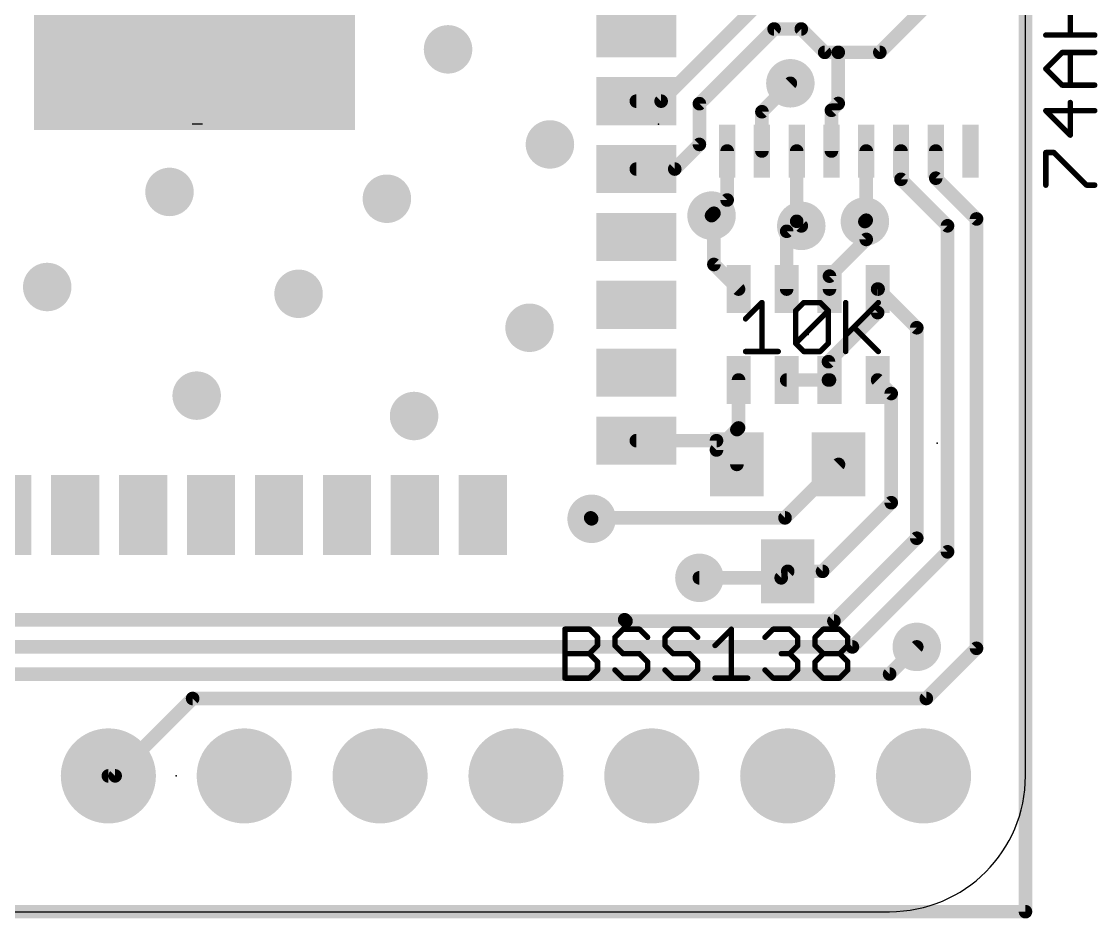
# Model space of a CAD drawing. Extents: x -4.5 to 33.1, y -5.3 to 33.
# Drawn here: x 12.98 to 33.1, y -0.13 to 16.65 of the extents above; entities that cross this region are included whole.
import ezdxf

# ---------------------------------------------------------------- set-up
doc = ezdxf.new("R2010")
doc.units = 0
for name, color, linetype in [('1', 12, 'CONTINUOUS'), ('17', 110, 'CONTINUOUS'), ('18', 110, 'CONTINUOUS'), ('20', 53, 'CONTINUOUS'), ('23', 53, 'CONTINUOUS'), ('24', 53, 'CONTINUOUS'), ('27', 4, 'CONTINUOUS'), ('30', 253, 'CONTINUOUS')]:
    doc.layers.add(name, color=color, linetype=linetype)

# ---------------------------------------------------------------- blocks, each defined once
blk = doc.blocks.new('ROUNDP')
at = {"const_width": 0.5}
blk.add_lwpolyline([(0, -0.25, 1), (0, 0.25, 1), (0, -0.25)], format="xyb", dxfattribs=at)
blk = doc.blocks.new('RECT')
blk.add_solid([(-0.5, -0.5), (0.5, -0.5), (-0.5, 0.5), (0.5, 0.5)])
blk = doc.blocks.new('ROUNDV')
at = {"const_width": 0.5}
blk.add_lwpolyline([(0, -0.25, 1), (0, 0.25, 1), (0, -0.25)], format="xyb", dxfattribs=at)

msp = doc.modelspace()

# ---------------------------------------------------------------- linework, layer by layer
at = {"layer": '1', "const_width": 0.254}
for points in [[(31.75, 25.4), (31.75, 0)], [(28.773, 18.994), (24.939, 15.16)], [(31.242, 18.288), (29.027, 16.073)], [(27.051, 16.51), (25.654, 15.113)], [(27.559, 16.51), (27.051, 16.51)], [(27.559, 16.51), (27.996, 16.073)], [(27.996, 16.073), (28.25, 16.073)], [(28.25, 16.073), (28.25, 15.1162)], [(29.027, 16.073), (28.25, 16.073)], [(27.3546, 15.494), (26.823, 14.9624)], [(24.475, 15.16), (24.939, 15.16)], [(25.654, 14.351), (25.654, 15.113)], [(26.823, 14.2272), (26.823, 14.9624)], [(28.25, 15.1162), (28.123, 14.9892)], [(28.123, 14.9892), (28.123, 14.2272)], [(25.654, 14.351), (25.193, 13.89)], [(26.173, 14.2272), (26.173, 13.3109)], [(27.473, 14.2272), (27.473, 12.913)], [(28.773, 14.2272), (28.773, 12.9331)], [(29.423, 14.2272), (29.423, 13.6985)], [(30.073, 14.2272), (30.073, 13.7192)], [(25.193, 13.89), (24.475, 13.89)], [(30.2927, 12.8288), (29.423, 13.6985)], [(30.835, 12.9572), (30.073, 13.7192)], [(25.9256, 13.0635), (26.173, 13.3109)], [(25.8814, 13.0193), (25.9256, 13.0635)], [(25.9256, 12.1055), (25.9256, 13.0635)], [(30.835, 12.9572), (30.835, 4.927)], [(27.286, 12.726), (27.473, 12.913)], [(27.473, 12.913), (27.559, 12.827)], [(28.773, 12.9331), (28.748, 12.9081)], [(28.773, 12.574), (28.773, 12.9331)], [(30.2927, 12.8288), (30.2927, 6.731)], [(27.286, 12.726), (27.286, 11.645)], [(28.086, 11.887), (28.773, 12.574)], [(26.386, 11.645), (25.9256, 12.1055)], [(28.086, 11.645), (28.086, 11.887)], [(28.986, 11.645), (28.986, 11.206)], [(28.986, 11.645), (28.995, 11.645)], [(28.995, 11.645), (29.718, 10.922)], [(28.986, 11.206), (28.067, 10.287)], [(29.718, 10.922), (29.718, 6.985)], [(28.067, 10.287), (28.067, 9.945)], [(26.386, 9.945), (26.386, 9.048)], [(27.286, 9.945), (28.067, 9.945)], [(28.067, 9.945), (28.086, 9.945)], [(29.24, 9.691), (28.986, 9.945)], [(29.24, 9.691), (29.24, 7.65)], [(26.355, 9.017), (25.974, 8.636)], [(26.386, 9.048), (26.355, 9.017)], [(26.355, 9.017), (26.355, 8.366)], [(24.475, 8.81), (25.974, 8.81)], [(25.974, 8.81), (25.974, 8.636)], [(28.255, 8.366), (27.255, 7.366)], [(27.956, 6.366), (29.24, 7.65)], [(27.255, 7.366), (23.622, 7.366)], [(23.6395, 7.3485), (23.622, 7.366)], [(29.718, 6.985), (28.1688, 5.4358)], [(30.2927, 6.731), (28.5147, 4.953)], [(27.305, 6.366), (27.1834, 6.2444)], [(27.956, 6.366), (27.305, 6.366)], [(27.1834, 6.2444), (25.654, 6.2444)], [(24.257, 5.461), (7.366, 5.461)], [(24.2822, 5.4358), (24.257, 5.461)], [(28.1688, 5.4358), (24.2822, 5.4358)], [(28.5147, 4.953), (6.6959, 4.953)], [(29.718, 4.953), (29.21, 4.445)], [(30.835, 4.927), (29.8958, 3.9878)], [(29.21, 4.445), (11.43, 4.445)], [(16.1798, 3.9878), (14.732, 2.54)], [(29.8958, 3.9878), (16.1798, 3.9878)], [(14.732, 2.54), (14.605, 2.54)], [(31.75, 0), (0, 0)]]:
    msp.add_lwpolyline(points, dxfattribs=at)
at = {"layer": '1', "const_width": 0.127}
for points in [[(27.051, 16.5735, 1), (27.051, 16.4465)], [(27.0959, 16.4651, 1), (27.0061, 16.5549)], [(27.6039, 16.5549, 1), (27.5141, 16.4651)], [(27.559, 16.4465, 1), (27.559, 16.5735)], [(27.996, 16.1365, 1), (27.996, 16.0095)], [(27.9511, 16.0281, 1), (28.0409, 16.1179)], [(28.3135, 16.073, 1), (28.1865, 16.073)], [(28.25, 16.1365, 1), (28.25, 16.0095)], [(28.25, 16.0095, 1), (28.25, 16.1365)], [(28.9821, 16.1179, 1), (29.0719, 16.0281)], [(29.027, 16.0095, 1), (29.027, 16.1365)], [(27.3995, 15.4491, 1), (27.3097, 15.5389)], [(24.475, 15.2235, 1), (24.475, 15.0965)], [(24.8941, 15.2049, 1), (24.9839, 15.1151)], [(24.939, 15.0965, 1), (24.939, 15.2235)], [(25.7175, 15.113, 1), (25.5905, 15.113)], [(25.6091, 15.1579, 1), (25.6989, 15.0681)], [(26.8865, 14.9624, 1), (26.7595, 14.9624)], [(28.1865, 14.9892, 1), (28.0595, 14.9892)], [(28.0781, 15.0341, 1), (28.1679, 14.9443)], [(28.1865, 15.1162, 1), (28.3135, 15.1162)], [(28.2949, 15.0713, 1), (28.2051, 15.1611)], [(26.7781, 15.0073, 1), (26.8679, 14.9175)], [(25.5905, 14.351, 1), (25.7175, 14.351)], [(25.6989, 14.3061, 1), (25.6091, 14.3959)], [(26.2365, 14.2272, 1), (26.1095, 14.2272)], [(26.7595, 14.2272, 1), (26.8865, 14.2272)], [(27.5365, 14.2272, 1), (27.4095, 14.2272)], [(28.0595, 14.2272, 1), (28.1865, 14.2272)], [(28.8365, 14.2272, 1), (28.7095, 14.2272)], [(29.4865, 14.2272, 1), (29.3595, 14.2272)], [(30.1365, 14.2272, 1), (30.0095, 14.2272)], [(24.475, 13.9535, 1), (24.475, 13.8265)], [(25.1481, 13.9349, 1), (25.2379, 13.8451)], [(25.193, 13.8265, 1), (25.193, 13.9535)], [(29.4679, 13.7434, 1), (29.3781, 13.6536)], [(29.3595, 13.6985, 1), (29.4865, 13.6985)], [(30.1179, 13.7641, 1), (30.0281, 13.6743)], [(30.0095, 13.7192, 1), (30.1365, 13.7192)], [(26.1095, 13.3109, 1), (26.2365, 13.3109)], [(26.2179, 13.266, 1), (26.1281, 13.3558)], [(25.8365, 13.0642, 1), (25.9263, 12.9744)], [(25.9891, 13.0635, 1), (25.862, 13.0635)], [(25.8806, 13.1084, 1), (25.9705, 13.0185)], [(25.9705, 13.0185, 1), (25.8806, 13.1084)], [(30.8985, 12.9572, 1), (30.7715, 12.9572)], [(27.5179, 12.9579, 1), (27.4281, 12.8681)], [(27.4095, 12.913, 1), (27.5365, 12.913)], [(27.5179, 12.8681, 1), (27.4281, 12.9579)], [(27.5141, 12.7821, 1), (27.6039, 12.8719)], [(28.703, 12.953, 1), (28.7929, 12.8631)], [(28.8365, 12.9331, 1), (28.7095, 12.9331)], [(28.7095, 12.9331, 1), (28.8365, 12.9331)], [(28.8179, 12.8882, 1), (28.7281, 12.978)], [(30.3562, 12.8288, 1), (30.2292, 12.8288)], [(30.2478, 12.7839, 1), (30.3376, 12.8737)], [(30.7901, 12.9123, 1), (30.8799, 13.0021)], [(27.3495, 12.726, 1), (27.2225, 12.726)], [(27.2411, 12.7709, 1), (27.3309, 12.6811)], [(28.8179, 12.5291, 1), (28.7281, 12.6189)], [(28.7095, 12.574, 1), (28.8365, 12.574)], [(25.9705, 12.1504, 1), (25.8806, 12.0605)], [(25.862, 12.1055, 1), (25.9891, 12.1055)], [(28.1495, 11.887, 1), (28.0225, 11.887)], [(28.0411, 11.9319, 1), (28.1309, 11.8421)], [(26.3411, 11.6001, 1), (26.4309, 11.6899)], [(27.2225, 11.645, 1), (27.3495, 11.645)], [(28.0225, 11.645, 1), (28.1495, 11.645)], [(29.0495, 11.645, 1), (28.9225, 11.645)], [(28.986, 11.7085, 1), (28.986, 11.5815)], [(29.0399, 11.6899, 1), (28.9501, 11.6001)], [(28.995, 11.5815, 1), (28.995, 11.7085)], [(28.9225, 11.206, 1), (29.0495, 11.206)], [(29.0309, 11.1611, 1), (28.9411, 11.2509)], [(29.7815, 10.922, 1), (29.6545, 10.922)], [(29.6731, 10.8771, 1), (29.7629, 10.9669)], [(28.1305, 10.287, 1), (28.0035, 10.287)], [(28.0221, 10.3319, 1), (28.1119, 10.2421)], [(26.4495, 9.945, 1), (26.3225, 9.945)], [(27.286, 10.0085, 1), (27.286, 9.8815)], [(28.067, 10.0085, 1), (28.067, 9.8815)], [(28.067, 9.8815, 1), (28.067, 10.0085)], [(28.086, 9.8815, 1), (28.086, 10.0085)], [(29.0309, 9.9899, 1), (28.9411, 9.9001)], [(28.0035, 9.945, 1), (28.1305, 9.945)], [(29.3035, 9.691, 1), (29.1765, 9.691)], [(29.1951, 9.6461, 1), (29.2849, 9.7359)], [(26.4185, 9.017, 1), (26.2915, 9.017)], [(26.3101, 9.0619, 1), (26.3999, 8.9721)], [(26.3999, 8.9721, 1), (26.3101, 9.0619)], [(26.3225, 9.048, 1), (26.4495, 9.048)], [(26.4309, 9.0031, 1), (26.3411, 9.0929)], [(24.475, 8.8735, 1), (24.475, 8.7465)], [(26.0375, 8.81, 1), (25.9105, 8.81)], [(25.974, 8.7465, 1), (25.974, 8.8735)], [(25.9291, 8.6809, 1), (26.0189, 8.5911)], [(25.9105, 8.636, 1), (26.0375, 8.636)], [(28.2999, 8.3211, 1), (28.2101, 8.4109)], [(26.2915, 8.366, 1), (26.4185, 8.366)], [(29.1765, 7.65, 1), (29.3035, 7.65)], [(29.2849, 7.6051, 1), (29.1951, 7.6949)], [(23.622, 7.4295, 1), (23.622, 7.3025)], [(23.6669, 7.4109, 1), (23.5771, 7.3211)], [(23.5946, 7.3035, 1), (23.6845, 7.3934)], [(27.2101, 7.4109, 1), (27.2999, 7.3211)], [(27.255, 7.3025, 1), (27.255, 7.4295)], [(29.6545, 6.985, 1), (29.7815, 6.985)], [(29.7629, 6.9401, 1), (29.6731, 7.0299)], [(30.3376, 6.6861, 1), (30.2478, 6.7759)], [(30.2292, 6.731, 1), (30.3562, 6.731)], [(27.305, 6.4295, 1), (27.305, 6.3025)], [(27.3499, 6.3211, 1), (27.2601, 6.4109)], [(27.9111, 6.4109, 1), (28.0009, 6.3211)], [(27.956, 6.3025, 1), (27.956, 6.4295)], [(25.654, 6.3079, 1), (25.654, 6.1809)], [(27.1385, 6.2893, 1), (27.2283, 6.1995)], [(27.1834, 6.1809, 1), (27.1834, 6.3079)], [(24.3019, 5.5059, 1), (24.2121, 5.4161)], [(24.2822, 5.4993, 1), (24.2822, 5.3723)], [(24.2373, 5.3909, 1), (24.3271, 5.4807)], [(24.257, 5.3975, 1), (24.257, 5.5245)], [(28.1239, 5.4807, 1), (28.2137, 5.3909)], [(28.1688, 5.3723, 1), (28.1688, 5.4993)], [(28.4698, 4.9979, 1), (28.5596, 4.9081)], [(28.5147, 4.8895, 1), (28.5147, 5.0165)], [(29.7629, 4.9081, 1), (29.6731, 4.9979)], [(30.8799, 4.8821, 1), (30.7901, 4.9719)], [(30.7715, 4.927, 1), (30.8985, 4.927)], [(29.1651, 4.4899, 1), (29.2549, 4.4001)], [(29.21, 4.3815, 1), (29.21, 4.5085)], [(16.1798, 4.0513, 1), (16.1798, 3.9243)], [(16.2247, 3.9429, 1), (16.1349, 4.0327)], [(29.8509, 4.0327, 1), (29.9407, 3.9429)], [(29.8958, 3.9243, 1), (29.8958, 4.0513)], [(14.605, 2.6035, 1), (14.605, 2.4765)], [(14.6871, 2.5849, 1), (14.7769, 2.4951)], [(14.732, 2.4765, 1), (14.732, 2.6035)], [(31.6865, 0, 1), (31.8135, 0)], [(31.75, -0.0635, 1), (31.75, 0.0635)]]:
    msp.add_lwpolyline(points, format="xyb", dxfattribs=at)
at = {"layer": '20'}
for p, q in [((31.75, 2.54), (31.75, 30.48)), ((2.54, 0), (29.21, 0))]:
    msp.add_line(p, q, dxfattribs=at)
msp.add_arc((29.21, 2.54), 2.54, 270, 0, dxfattribs=at)
at = {"layer": '23'}
for p in [(27.686, 10.795), (27.305, 7.366), (15.875, 2.54)]:
    msp.add_point(p, dxfattribs=at)
at = {"layer": '24'}
for p in [(24.892, 14.732), (30.099, 8.763)]:
    msp.add_point(p, dxfattribs=at)
at = {"layer": '27', "const_width": 0.1016}
for points in [[(32.5878, 16.3956), (32.5878, 17.0057)], [(33.0454, 16.3956), (32.1302, 16.3956)], [(32.1302, 15.7651), (32.4353, 16.0702)], [(32.4353, 16.0702), (33.0454, 16.0702)], [(32.5878, 15.46), (32.5878, 16.0702)], [(32.4353, 15.46), (32.1302, 15.7651)], [(33.0454, 15.46), (32.4353, 15.46)], [(32.5878, 14.5245), (32.5878, 15.1346)], [(33.0454, 14.9821), (32.1302, 14.9821)], [(32.1302, 14.9821), (32.5878, 14.5245)], [(32.1302, 13.589), (32.1302, 14.1991)], [(32.1302, 14.1991), (32.2828, 14.1991)], [(32.2828, 14.1991), (32.8929, 13.589)], [(32.8929, 13.589), (33.0454, 13.589)], [(26.5178, 11.0879), (26.8229, 11.393)], [(26.8229, 11.393), (26.8229, 10.4778)], [(27.4533, 11.2405), (27.6058, 11.393)], [(27.4533, 10.6303), (27.4533, 11.2405)], [(27.4533, 10.6303), (28.0634, 11.2405)], [(27.6058, 11.393), (27.9109, 11.393)], [(27.9109, 11.393), (28.0634, 11.2405)], [(28.0634, 11.2405), (28.0634, 10.6303)], [(28.3888, 11.393), (28.3888, 10.4778)], [(28.3888, 10.7829), (28.999, 11.393)], [(28.5414, 10.9354), (28.999, 10.4778)], [(27.6058, 10.4778), (27.4533, 10.6303)], [(28.0634, 10.6303), (27.9109, 10.4778)], [(26.5178, 10.4778), (27.1279, 10.4778)], [(27.9109, 10.4778), (27.6058, 10.4778)], [(23.1397, 4.3688), (23.1397, 5.284)], [(23.1397, 5.284), (23.5973, 5.284)], [(23.5973, 5.284), (23.7498, 5.1315)], [(24.2277, 5.284), (24.0752, 5.1315)], [(24.5328, 5.284), (24.2277, 5.284)], [(24.6853, 5.1315), (24.5328, 5.284)], [(25.1633, 5.284), (25.0107, 5.1315)], [(25.4683, 5.284), (25.1633, 5.284)], [(25.6208, 5.1315), (25.4683, 5.284)], [(25.9462, 4.9789), (26.2513, 5.284)], [(26.2513, 5.284), (26.2513, 4.3688)], [(26.8818, 5.1315), (27.0343, 5.284)], [(27.0343, 5.284), (27.3393, 5.284)], [(27.3393, 5.284), (27.4919, 5.1315)], [(27.8173, 5.1315), (27.9698, 5.284)], [(27.9698, 5.284), (28.2749, 5.284)], [(28.2749, 5.284), (28.4274, 5.1315)], [(23.7498, 4.9789), (23.5973, 4.8264)], [(23.7498, 5.1315), (23.7498, 4.9789)], [(24.0752, 5.1315), (24.0752, 4.9789)], [(24.0752, 4.9789), (24.2277, 4.8264)], [(25.0107, 5.1315), (25.0107, 4.9789)], [(25.0107, 4.9789), (25.1633, 4.8264)], [(27.4919, 4.9789), (27.3393, 4.8264)], [(27.4919, 5.1315), (27.4919, 4.9789)], [(27.8173, 4.9789), (27.8173, 5.1315)], [(27.9698, 4.8264), (27.8173, 4.9789)], [(28.4274, 4.9789), (28.2749, 4.8264)], [(28.4274, 5.1315), (28.4274, 4.9789)], [(23.1397, 4.8264), (23.5973, 4.8264)], [(23.5973, 4.8264), (23.7498, 4.6739)], [(24.2277, 4.8264), (24.5328, 4.8264)], [(24.5328, 4.8264), (24.6853, 4.6739)], [(25.1633, 4.8264), (25.4683, 4.8264)], [(25.4683, 4.8264), (25.6208, 4.6739)], [(27.3393, 4.8264), (27.1868, 4.8264)], [(27.3393, 4.8264), (27.4919, 4.6739)], [(27.8173, 4.6739), (27.9698, 4.8264)], [(27.9698, 4.8264), (28.2749, 4.8264)], [(28.2749, 4.8264), (28.4274, 4.6739)], [(23.7498, 4.6739), (23.7498, 4.5213)], [(24.6853, 4.6739), (24.6853, 4.5213)], [(25.6208, 4.6739), (25.6208, 4.5213)], [(27.4919, 4.6739), (27.4919, 4.5213)], [(27.8173, 4.5213), (27.8173, 4.6739)], [(28.4274, 4.6739), (28.4274, 4.5213)], [(23.7498, 4.5213), (23.5973, 4.3688)], [(24.2277, 4.3688), (24.0752, 4.5213)], [(24.6853, 4.5213), (24.5328, 4.3688)], [(25.1633, 4.3688), (25.0107, 4.5213)], [(25.6208, 4.5213), (25.4683, 4.3688)], [(27.0343, 4.3688), (26.8818, 4.5213)], [(27.4919, 4.5213), (27.3393, 4.3688)], [(27.9698, 4.3688), (27.8173, 4.5213)], [(28.4274, 4.5213), (28.2749, 4.3688)], [(23.5973, 4.3688), (23.1397, 4.3688)], [(24.5328, 4.3688), (24.2277, 4.3688)], [(25.4683, 4.3688), (25.1633, 4.3688)], [(25.9462, 4.3688), (26.5564, 4.3688)], [(27.3393, 4.3688), (27.0343, 4.3688)], [(28.2749, 4.3688), (27.9698, 4.3688)]]:
    msp.add_lwpolyline(points, dxfattribs=at)
at = {"layer": '27', "const_width": 0.0508}
for points in [[(32.1302, 16.421, 1), (32.1302, 16.3702)], [(32.5624, 16.3956, 1), (32.6132, 16.3956)], [(33.0454, 16.3702, 1), (33.0454, 16.421)], [(32.4353, 16.0956, 1), (32.4353, 16.0448)], [(32.4532, 16.0522, 1), (32.4173, 16.0881)], [(32.6132, 16.0702, 1), (32.5624, 16.0702)], [(33.0454, 16.0448, 1), (33.0454, 16.0956)], [(32.1482, 15.7831, 1), (32.1123, 15.7471)], [(32.1123, 15.7831, 1), (32.1482, 15.7471)], [(32.4353, 15.4854, 1), (32.4353, 15.4346)], [(32.4173, 15.4421, 1), (32.4532, 15.478)], [(33.0454, 15.4346, 1), (33.0454, 15.4854)], [(32.5624, 15.46, 1), (32.6132, 15.46)], [(32.6132, 15.1346, 1), (32.5624, 15.1346)], [(32.1302, 15.0075, 1), (32.1302, 14.9567)], [(32.1482, 15.0001, 1), (32.1123, 14.9641)], [(33.0454, 14.9567, 1), (33.0454, 15.0075)], [(32.5624, 14.5245, 1), (32.6132, 14.5245)], [(32.5698, 14.5066, 1), (32.6058, 14.5425)], [(32.1556, 14.1991, 1), (32.1048, 14.1991)], [(32.1302, 14.2245, 1), (32.1302, 14.1737)], [(32.3007, 14.2171, 1), (32.2648, 14.1812)], [(32.2828, 14.1737, 1), (32.2828, 14.2245)], [(32.1048, 13.589, 1), (32.1556, 13.589)], [(32.8929, 13.6144, 1), (32.8929, 13.5636)], [(32.8749, 13.571, 1), (32.9108, 13.607)], [(33.0454, 13.5636, 1), (33.0454, 13.6144)], [(26.8483, 11.393, 1), (26.7975, 11.393)], [(26.8408, 11.375, 1), (26.8049, 11.4109)], [(27.4787, 11.2405, 1), (27.4279, 11.2405)], [(27.4354, 11.2584, 1), (27.4713, 11.2225)], [(27.6058, 11.4184, 1), (27.6058, 11.3676)], [(27.6238, 11.375, 1), (27.5879, 11.4109)], [(27.9289, 11.4109, 1), (27.8929, 11.375)], [(27.9109, 11.3676, 1), (27.9109, 11.4184)], [(28.0888, 11.2405, 1), (28.038, 11.2405)], [(28.0814, 11.2225, 1), (28.0455, 11.2584)], [(28.0455, 11.2225, 1), (28.0814, 11.2584)], [(28.4142, 11.393, 1), (28.3634, 11.393)], [(29.0169, 11.375, 1), (28.981, 11.4109)], [(26.4998, 11.1059, 1), (26.5358, 11.07)], [(28.5593, 10.9534, 1), (28.5234, 10.9174)], [(27.4713, 10.6483, 1), (27.4354, 10.6124)], [(27.4354, 10.6483, 1), (27.4713, 10.6124)], [(28.0814, 10.6124, 1), (28.0455, 10.6483)], [(28.3709, 10.8008, 1), (28.4068, 10.7649)], [(26.5178, 10.5032, 1), (26.5178, 10.4524)], [(26.7975, 10.4778, 1), (26.8483, 10.4778)], [(27.1279, 10.4524, 1), (27.1279, 10.5032)], [(27.4279, 10.6303, 1), (27.4787, 10.6303)], [(27.6058, 10.5032, 1), (27.6058, 10.4524)], [(27.5879, 10.4598, 1), (27.6238, 10.4958)], [(27.8929, 10.4958, 1), (27.9289, 10.4598)], [(27.9109, 10.4524, 1), (27.9109, 10.5032)], [(28.038, 10.6303, 1), (28.0888, 10.6303)], [(28.3634, 10.4778, 1), (28.4142, 10.4778)], [(28.981, 10.4598, 1), (29.0169, 10.4958)], [(23.1651, 5.284, 1), (23.1143, 5.284)], [(23.1397, 5.3094, 1), (23.1397, 5.2586)], [(23.6152, 5.3019, 1), (23.5793, 5.266)], [(23.5973, 5.2586, 1), (23.5973, 5.3094)], [(24.2277, 5.3094, 1), (24.2277, 5.2586)], [(24.2457, 5.266, 1), (24.2098, 5.3019)], [(24.5508, 5.3019, 1), (24.5148, 5.266)], [(24.5328, 5.2586, 1), (24.5328, 5.3094)], [(25.1633, 5.3094, 1), (25.1633, 5.2586)], [(25.1812, 5.266, 1), (25.1453, 5.3019)], [(25.4863, 5.3019, 1), (25.4504, 5.266)], [(25.4683, 5.2586, 1), (25.4683, 5.3094)], [(26.2767, 5.284, 1), (26.2259, 5.284)], [(26.2693, 5.266, 1), (26.2333, 5.3019)], [(27.0343, 5.3094, 1), (27.0343, 5.2586)], [(27.0522, 5.266, 1), (27.0163, 5.3019)], [(27.3573, 5.3019, 1), (27.3214, 5.266)], [(27.3393, 5.2586, 1), (27.3393, 5.3094)], [(27.9698, 5.3094, 1), (27.9698, 5.2586)], [(27.9878, 5.266, 1), (27.9518, 5.3019)], [(28.2928, 5.3019, 1), (28.2569, 5.266)], [(28.2749, 5.2586, 1), (28.2749, 5.3094)], [(23.7752, 5.1315, 1), (23.7244, 5.1315)], [(23.7318, 5.1135, 1), (23.7678, 5.1494)], [(23.7678, 4.961, 1), (23.7318, 4.9969)], [(24.1006, 5.1315, 1), (24.0498, 5.1315)], [(24.0572, 5.1494, 1), (24.0932, 5.1135)], [(24.0932, 4.9969, 1), (24.0572, 4.961)], [(24.6674, 5.1135, 1), (24.7033, 5.1494)], [(25.0361, 5.1315, 1), (24.9853, 5.1315)], [(24.9928, 5.1494, 1), (25.0287, 5.1135)], [(25.0287, 4.9969, 1), (24.9928, 4.961)], [(25.6029, 5.1135, 1), (25.6388, 5.1494)], [(26.8638, 5.1494, 1), (26.8997, 5.1135)], [(27.5173, 5.1315, 1), (27.4665, 5.1315)], [(27.4739, 5.1135, 1), (27.5098, 5.1494)], [(27.5098, 4.961, 1), (27.4739, 4.9969)], [(27.8427, 5.1315, 1), (27.7919, 5.1315)], [(27.7993, 5.1494, 1), (27.8352, 5.1135)], [(27.8352, 4.9969, 1), (27.7993, 4.961)], [(28.4528, 5.1315, 1), (28.402, 5.1315)], [(28.4094, 5.1135, 1), (28.4454, 5.1494)], [(28.4454, 4.961, 1), (28.4094, 4.9969)], [(23.1397, 4.8518, 1), (23.1397, 4.801)], [(23.6152, 4.8444, 1), (23.5793, 4.8084)], [(23.5793, 4.8444, 1), (23.6152, 4.8084)], [(23.5973, 4.801, 1), (23.5973, 4.8518)], [(23.7244, 4.9789, 1), (23.7752, 4.9789)], [(24.0498, 4.9789, 1), (24.1006, 4.9789)], [(24.2277, 4.8518, 1), (24.2277, 4.801)], [(24.2098, 4.8084, 1), (24.2457, 4.8444)], [(24.5508, 4.8444, 1), (24.5148, 4.8084)], [(24.5328, 4.801, 1), (24.5328, 4.8518)], [(24.9853, 4.9789, 1), (25.0361, 4.9789)], [(25.1633, 4.8518, 1), (25.1633, 4.801)], [(25.1453, 4.8084, 1), (25.1812, 4.8444)], [(25.4863, 4.8444, 1), (25.4504, 4.8084)], [(25.4683, 4.801, 1), (25.4683, 4.8518)], [(25.9283, 4.9969, 1), (25.9642, 4.961)], [(27.1868, 4.8518, 1), (27.1868, 4.801)], [(27.3573, 4.8444, 1), (27.3214, 4.8084)], [(27.3214, 4.8444, 1), (27.3573, 4.8084)], [(27.3393, 4.801, 1), (27.3393, 4.8518)], [(27.4665, 4.9789, 1), (27.5173, 4.9789)], [(27.7919, 4.9789, 1), (27.8427, 4.9789)], [(27.9698, 4.8518, 1), (27.9698, 4.801)], [(27.9878, 4.8084, 1), (27.9518, 4.8444)], [(27.9518, 4.8084, 1), (27.9878, 4.8444)], [(28.2928, 4.8444, 1), (28.2569, 4.8084)], [(28.2569, 4.8444, 1), (28.2928, 4.8084)], [(28.2749, 4.801, 1), (28.2749, 4.8518)], [(28.402, 4.9789, 1), (28.4528, 4.9789)], [(23.7752, 4.6739, 1), (23.7244, 4.6739)], [(23.7318, 4.6559, 1), (23.7678, 4.6918)], [(24.7107, 4.6739, 1), (24.6599, 4.6739)], [(24.6674, 4.6559, 1), (24.7033, 4.6918)], [(25.6462, 4.6739, 1), (25.5954, 4.6739)], [(25.6029, 4.6559, 1), (25.6388, 4.6918)], [(27.5173, 4.6739, 1), (27.4665, 4.6739)], [(27.4739, 4.6559, 1), (27.5098, 4.6918)], [(27.8427, 4.6739, 1), (27.7919, 4.6739)], [(27.7993, 4.6918, 1), (27.8352, 4.6559)], [(28.4528, 4.6739, 1), (28.402, 4.6739)], [(28.4094, 4.6559, 1), (28.4454, 4.6918)], [(23.7244, 4.5213, 1), (23.7752, 4.5213)], [(23.7678, 4.5034, 1), (23.7318, 4.5393)], [(24.0932, 4.5393, 1), (24.0572, 4.5034)], [(24.6599, 4.5213, 1), (24.7107, 4.5213)], [(24.7033, 4.5034, 1), (24.6674, 4.5393)], [(25.0287, 4.5393, 1), (24.9928, 4.5034)], [(25.5954, 4.5213, 1), (25.6462, 4.5213)], [(25.6388, 4.5034, 1), (25.6029, 4.5393)], [(26.8997, 4.5393, 1), (26.8638, 4.5034)], [(27.4665, 4.5213, 1), (27.5173, 4.5213)], [(27.5098, 4.5034, 1), (27.4739, 4.5393)], [(27.8352, 4.5393, 1), (27.7993, 4.5034)], [(27.7919, 4.5213, 1), (27.8427, 4.5213)], [(28.402, 4.5213, 1), (28.4528, 4.5213)], [(28.4454, 4.5034, 1), (28.4094, 4.5393)], [(23.1397, 4.3942, 1), (23.1397, 4.3434)], [(23.1143, 4.3688, 1), (23.1651, 4.3688)], [(23.5793, 4.3868, 1), (23.6152, 4.3508)], [(23.5973, 4.3434, 1), (23.5973, 4.3942)], [(24.2277, 4.3942, 1), (24.2277, 4.3434)], [(24.2098, 4.3508, 1), (24.2457, 4.3868)], [(24.5148, 4.3868, 1), (24.5508, 4.3508)], [(24.5328, 4.3434, 1), (24.5328, 4.3942)], [(25.1633, 4.3942, 1), (25.1633, 4.3434)], [(25.1453, 4.3508, 1), (25.1812, 4.3868)], [(25.4504, 4.3868, 1), (25.4863, 4.3508)], [(25.4683, 4.3434, 1), (25.4683, 4.3942)], [(25.9462, 4.3942, 1), (25.9462, 4.3434)], [(26.2259, 4.3688, 1), (26.2767, 4.3688)], [(26.5564, 4.3434, 1), (26.5564, 4.3942)], [(27.0343, 4.3942, 1), (27.0343, 4.3434)], [(27.0163, 4.3508, 1), (27.0522, 4.3868)], [(27.3214, 4.3868, 1), (27.3573, 4.3508)], [(27.3393, 4.3434, 1), (27.3393, 4.3942)], [(27.9698, 4.3942, 1), (27.9698, 4.3434)], [(27.9518, 4.3508, 1), (27.9878, 4.3868)], [(28.2569, 4.3868, 1), (28.2928, 4.3508)], [(28.2749, 4.3434, 1), (28.2749, 4.3942)]]:
    msp.add_lwpolyline(points, format="xyb", dxfattribs=at)

# ---------------------------------------------------------------- block references
at = {"layer": '1'}
for p, xscale, yscale in [((16.215, 17.62), 6, 6), ((24.475, 16.43), 1.5, 0.9), ((24.475, 15.16), 1.5, 0.9), ((26.173, 14.2272), 0.3048, 0.9906), ((26.823, 14.2272), 0.3048, 0.9906), ((27.473, 14.2272), 0.3048, 0.9906), ((28.123, 14.2272), 0.3048, 0.9906), ((28.773, 14.2272), 0.3048, 0.9906), ((29.423, 14.2272), 0.3048, 0.9906), ((30.073, 14.2272), 0.3048, 0.9906), ((30.723, 14.2272), 0.3048, 0.9906), ((24.475, 13.89), 1.5, 0.9), ((24.475, 12.62), 1.5, 0.9), ((26.386, 11.645), 0.45, 0.9), ((27.286, 11.645), 0.45, 0.9), ((28.086, 11.645), 0.45, 0.9), ((28.986, 11.645), 0.45, 0.9), ((24.475, 11.35), 1.5, 0.9), ((24.475, 10.08), 1.5, 0.9), ((26.386, 9.945), 0.45, 0.9), ((27.286, 9.945), 0.45, 0.9), ((28.086, 9.945), 0.45, 0.9), ((28.986, 9.945), 0.45, 0.9), ((24.475, 8.81), 1.5, 0.9)]:
    msp.add_blockref('RECT', p, dxfattribs=dict(at, xscale=xscale, yscale=yscale))
at = {"layer": '1', "yscale": 1.2, "rotation": 180}
for p in [(26.355, 8.366), (28.255, 8.366), (27.305, 6.366)]:
    msp.add_blockref('RECT', p, dxfattribs=at)
at = {"layer": '1', "xscale": 1.5, "yscale": 0.9, "rotation": 270}
for p in [(12.715, 7.42), (13.985, 7.42), (15.255, 7.42), (16.525, 7.42), (17.795, 7.42), (19.065, 7.42), (20.335, 7.42), (21.605, 7.42)]:
    msp.add_blockref('RECT', p, dxfattribs=at)
at = {"layer": '17', "xscale": 1.6764, "yscale": 1.6764, "rotation": 90}
for p in [(14.605, 2.54), (17.145, 2.54), (19.685, 2.54), (22.225, 2.54), (24.765, 2.54), (27.305, 2.54), (29.845, 2.54)]:
    msp.add_blockref('ROUNDP', p, dxfattribs=at)
at = {"layer": '18', "xscale": 0.9064, "yscale": 0.9064}
for p in [(20.955, 16.129), (20.955, 16.129), (18.542, 15.494), (18.542, 15.494), (27.3546, 15.494), (27.3546, 15.494), (13.843, 15.367), (13.843, 15.367), (22.86, 14.351), (22.86, 14.351), (15.748, 13.462), (15.748, 13.462), (19.812, 13.335), (19.812, 13.335), (25.8814, 13.0193), (25.8814, 13.0193), (27.559, 12.827), (27.559, 12.827), (28.748, 12.9081), (28.748, 12.9081), (13.462, 11.684), (13.462, 11.684), (18.161, 11.557), (18.161, 11.557), (22.479, 10.922), (22.479, 10.922), (16.256, 9.652), (16.256, 9.652), (20.32, 9.271), (20.32, 9.271), (23.6395, 7.3485), (23.6395, 7.3485), (25.654, 6.2444), (25.654, 6.2444), (29.718, 4.953), (29.718, 4.953)]:
    msp.add_blockref('ROUNDV', p, dxfattribs=at)
at = {"layer": '30'}
for name, p, xscale, yscale, rotation in [('RECT', (14.9352, 16.6624), 2.4638, 0.0254, 180), ('RECT', (14.9352, 16.637), 2.4638, 0.0254, 180), ('RECT', (14.9352, 16.6116), 2.4638, 0.0254, 180), ('RECT', (14.9352, 16.5862), 2.4638, 0.0254, 180), ('RECT', (14.9352, 16.5608), 2.4638, 0.0254, 180), ('RECT', (14.9352, 16.5354), 2.4638, 0.0254, 180), ('RECT', (14.9352, 16.51), 2.4638, 0.0254, 180), ('RECT', (14.9352, 16.4846), 2.4638, 0.0254, 180), ('RECT', (17.6022, 16.6624), 2.4638, 0.0254, 180), ('RECT', (17.6022, 16.637), 2.4638, 0.0254, 180), ('RECT', (17.6022, 16.6116), 2.4638, 0.0254, 180), ('RECT', (17.6022, 16.5862), 2.4638, 0.0254, 180), ('RECT', (17.6022, 16.5608), 2.4638, 0.0254, 180), ('RECT', (17.6022, 16.5354), 2.4638, 0.0254, 180), ('RECT', (17.6022, 16.51), 2.4638, 0.0254, 180), ('RECT', (17.6022, 16.4846), 2.4638, 0.0254, 180), ('RECT', (14.9352, 16.4592), 2.4638, 0.0254, 180), ('RECT', (14.9352, 16.4338), 2.4638, 0.0254, 180), ('RECT', (14.9352, 16.4084), 2.4638, 0.0254, 180), ('RECT', (14.9352, 16.383), 2.4638, 0.0254, 180), ('RECT', (14.9352, 16.3576), 2.4638, 0.0254, 180), ('RECT', (14.9352, 16.3322), 2.4638, 0.0254, 180), ('RECT', (14.9352, 16.3068), 2.4638, 0.0254, 180), ('RECT', (14.9479, 16.2814), 2.4384, 0.0254, 180), ('RECT', (17.6022, 16.4592), 2.4638, 0.0254, 180), ('RECT', (17.6022, 16.4338), 2.4638, 0.0254, 180), ('RECT', (17.6022, 16.4084), 2.4638, 0.0254, 180), ('RECT', (17.6022, 16.383), 2.4638, 0.0254, 180), ('RECT', (17.6022, 16.3576), 2.4638, 0.0254, 180), ('RECT', (17.6022, 16.3322), 2.4638, 0.0254, 180), ('RECT', (17.6022, 16.3068), 2.4638, 0.0254, 180), ('RECT', (17.5895, 16.2814), 2.4384, 0.0254, 180), ('RECT', (14.9479, 16.256), 2.4384, 0.0254, 180), ('RECT', (14.9606, 16.2306), 2.413, 0.0254, 180), ('RECT', (14.9733, 16.2052), 2.3876, 0.0254, 180), ('RECT', (14.9733, 16.1798), 2.3876, 0.0254, 180), ('RECT', (14.9987, 16.1544), 2.3368, 0.0254, 180), ('RECT', (15.0114, 16.129), 2.3114, 0.0254, 180), ('RECT', (15.0368, 16.1036), 2.2606, 0.0254, 180), ('RECT', (17.5895, 16.256), 2.4384, 0.0254, 180), ('RECT', (17.5768, 16.2306), 2.413, 0.0254, 180), ('RECT', (17.5641, 16.2052), 2.3876, 0.0254, 180), ('RECT', (17.5514, 16.1798), 2.3622, 0.0254, 180), ('RECT', (17.5387, 16.1544), 2.3368, 0.0254, 180), ('RECT', (17.526, 16.129), 2.3114, 0.0254, 180), ('RECT', (17.5006, 16.1036), 2.2606, 0.0254, 180), ('RECT', (15.0622, 16.0782), 2.2098, 0.0254, 180), ('RECT', (15.0749, 16.0528), 2.1844, 0.0254, 180), ('RECT', (15.1003, 16.0274), 2.1336, 0.0254, 180), ('RECT', (15.113, 16.002), 2.1082, 0.0254, 180), ('RECT', (15.1384, 15.9766), 2.0574, 0.0254, 180), ('RECT', (15.1638, 15.9512), 2.0066, 0.0254, 180), ('RECT', (15.1765, 15.9258), 1.9812, 0.0254, 180), ('RECT', (15.2019, 15.9004), 1.9304, 0.0254, 180), ('RECT', (17.4752, 16.0782), 2.2098, 0.0254, 180), ('RECT', (17.4625, 16.0528), 2.1844, 0.0254, 180), ('RECT', (17.4371, 16.0274), 2.1336, 0.0254, 180), ('RECT', (17.4244, 16.002), 2.1082, 0.0254, 180), ('RECT', (17.399, 15.9766), 2.0574, 0.0254, 180), ('RECT', (17.3736, 15.9512), 2.0066, 0.0254, 180), ('RECT', (17.3609, 15.9258), 1.9812, 0.0254, 180), ('RECT', (17.3355, 15.9004), 1.9304, 0.0254, 180), ('RECT', (15.2273, 15.875), 1.8796, 0.0254, 180), ('RECT', (15.24, 15.8496), 1.8542, 0.0254, 180), ('RECT', (15.2654, 15.8242), 1.8034, 0.0254, 180), ('RECT', (15.2908, 15.7988), 1.7526, 0.0254, 180), ('RECT', (15.3035, 15.7734), 1.7272, 0.0254, 180), ('RECT', (15.3289, 15.748), 1.6764, 0.0254, 180), ('RECT', (15.3416, 15.7226), 1.651, 0.0254, 180), ('RECT', (15.367, 15.6972), 1.6002, 0.0254, 180), ('RECT', (17.3101, 15.875), 1.8796, 0.0254, 180), ('RECT', (17.2974, 15.8496), 1.8542, 0.0254, 180), ('RECT', (17.272, 15.8242), 1.8034, 0.0254, 180), ('RECT', (17.2466, 15.7988), 1.7526, 0.0254, 180), ('RECT', (17.2339, 15.7734), 1.7272, 0.0254, 180), ('RECT', (17.2085, 15.748), 1.6764, 0.0254, 180), ('RECT', (17.1831, 15.7226), 1.6256, 0.0254, 180), ('RECT', (17.1704, 15.6972), 1.6002, 0.0254, 180), ('RECT', (15.3924, 15.6718), 1.5494, 0.0254, 180), ('RECT', (15.4051, 15.6464), 1.524, 0.0254, 180), ('RECT', (15.4305, 15.621), 1.4732, 0.0254, 180), ('RECT', (15.4559, 15.5956), 1.4224, 0.0254, 180), ('RECT', (15.4686, 15.5702), 1.397, 0.0254, 180), ('RECT', (15.494, 15.5448), 1.3462, 0.0254, 180), ('RECT', (15.5194, 15.5194), 1.2954, 0.0254, 180), ('RECT', (15.5321, 15.494), 1.27, 0.0254, 180), ('RECT', (17.145, 15.6718), 1.5494, 0.0254, 180), ('RECT', (17.1323, 15.6464), 1.524, 0.0254, 180), ('RECT', (17.1069, 15.621), 1.4732, 0.0254, 180), ('RECT', (17.0815, 15.5956), 1.4224, 0.0254, 180), ('RECT', (17.0688, 15.5702), 1.397, 0.0254, 180), ('RECT', (17.0434, 15.5448), 1.3462, 0.0254, 180), ('RECT', (17.018, 15.5194), 1.2954, 0.0254, 180), ('RECT', (17.0053, 15.494), 1.27, 0.0254, 180), ('RECT', (15.5575, 15.4686), 1.2192, 0.0254, 180), ('RECT', (15.5829, 15.4432), 1.1684, 0.0254, 180), ('RECT', (15.5956, 15.4178), 1.143, 0.0254, 180), ('RECT', (15.621, 15.3924), 1.0922, 0.0254, 180), ('RECT', (15.6337, 15.367), 1.0668, 0.0254, 180), ('RECT', (15.6591, 15.3416), 1.016, 0.0254, 180), ('RECT', (15.6845, 15.3162), 0.9652, 0.0254, 180), ('RECT', (15.6972, 15.2908), 0.9398, 0.0254, 180), ('RECT', (16.9799, 15.4686), 1.2192, 0.0254, 180), ('RECT', (16.9545, 15.4432), 1.1684, 0.0254, 180), ('RECT', (16.9418, 15.4178), 1.143, 0.0254, 180), ('RECT', (16.9164, 15.3924), 1.0922, 0.0254, 180), ('RECT', (16.9037, 15.367), 1.0668, 0.0254, 180), ('RECT', (16.8783, 15.3416), 1.016, 0.0254, 180), ('RECT', (16.8529, 15.3162), 0.9652, 0.0254, 180), ('RECT', (16.8402, 15.2908), 0.9398, 0.0254, 180), ('RECT', (15.7226, 15.2654), 0.889, 0.0254, 180), ('RECT', (15.748, 15.24), 0.8382, 0.0254, 180), ('RECT', (15.7607, 15.2146), 0.8128, 0.0254, 180), ('RECT', (15.7861, 15.1892), 0.762, 0.0254, 180), ('RECT', (15.8115, 15.1638), 0.7112, 0.0254, 180), ('RECT', (15.8369, 15.1384), 0.7112, 0.0254, 180), ('RECT', (15.875, 15.113), 0.6858, 0.0254, 180), ('RECT', (15.9004, 15.0876), 0.6858, 0.0254, 180), ('RECT', (16.6243, 15.0876), 0.6604, 0.0254, 180), ('RECT', (16.6624, 15.113), 0.6858, 0.0254, 180), ('RECT', (16.7005, 15.1384), 0.7112, 0.0254, 180), ('RECT', (16.8148, 15.2654), 0.889, 0.0254, 180), ('RECT', (16.7894, 15.24), 0.8382, 0.0254, 180), ('RECT', (16.7767, 15.2146), 0.8128, 0.0254, 180), ('RECT', (16.7513, 15.1892), 0.762, 0.0254, 180), ('RECT', (16.7259, 15.1638), 0.7112, 0.0254, 180), ('RECT', (16.2687, 15.0622), 1.3208, 0.0254, 180), ('RECT', (16.2687, 15.0368), 1.2192, 0.0254, 180), ('RECT', (16.2687, 15.0114), 1.1684, 0.0254, 180), ('RECT', (16.2687, 14.986), 1.0668, 0.0254, 180), ('RECT', (16.2687, 14.9606), 0.9652, 0.0254, 180), ('RECT', (16.2687, 14.9352), 0.9144, 0.0254, 180), ('RECT', (16.2687, 14.9098), 0.8128, 0.0254, 180), ('RECT', (16.2687, 14.8844), 0.7112, 0.0254, 180), ('RECT', (16.2687, 14.859), 0.6604, 0.0254, 180), ('RECT', (16.2687, 14.8336), 0.5588, 0.0254, 180), ('RECT', (16.2687, 14.8082), 0.4572, 0.0254, 180), ('RECT', (16.2687, 14.7828), 0.4064, 0.0254, 180), ('RECT', (16.2687, 14.7574), 0.3048, 0.0254, 180), ('RECT', (16.2687, 14.732), 0.2032, 0.0254, 180), ('ROUNDP', (14.605, 2.54), 1.778, 1.778, 90), ('ROUNDP', (17.145, 2.54), 1.778, 1.778, 90), ('ROUNDP', (19.685, 2.54), 1.778, 1.778, 90), ('ROUNDP', (22.225, 2.54), 1.778, 1.778, 90), ('ROUNDP', (24.765, 2.54), 1.778, 1.778, 90), ('ROUNDP', (27.305, 2.54), 1.778, 1.778, 90), ('ROUNDP', (29.845, 2.54), 1.778, 1.778, 90)]:
    msp.add_blockref(name, p, dxfattribs=dict(at, xscale=xscale, yscale=yscale, rotation=rotation))

doc.saveas('drawing.dxf')
